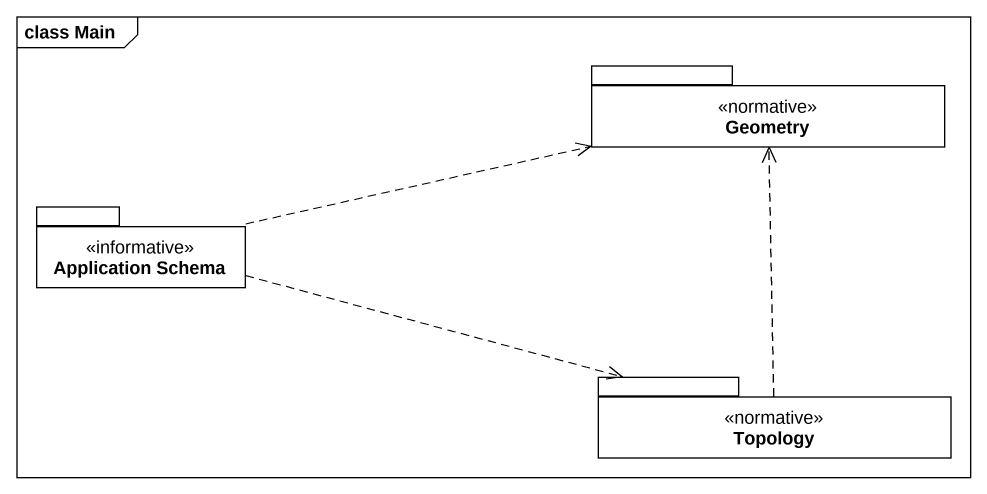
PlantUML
@startuml
mainframe class Main
package Geometry <<normative>> {
}
package "Application Schema" as Application_Schema <<informative>> {
}
package Topology <<normative>> {
}
Application_Schema .right.> Geometry
Application_Schema .right.> Topology
Topology .up.> Geometry
@enduml
